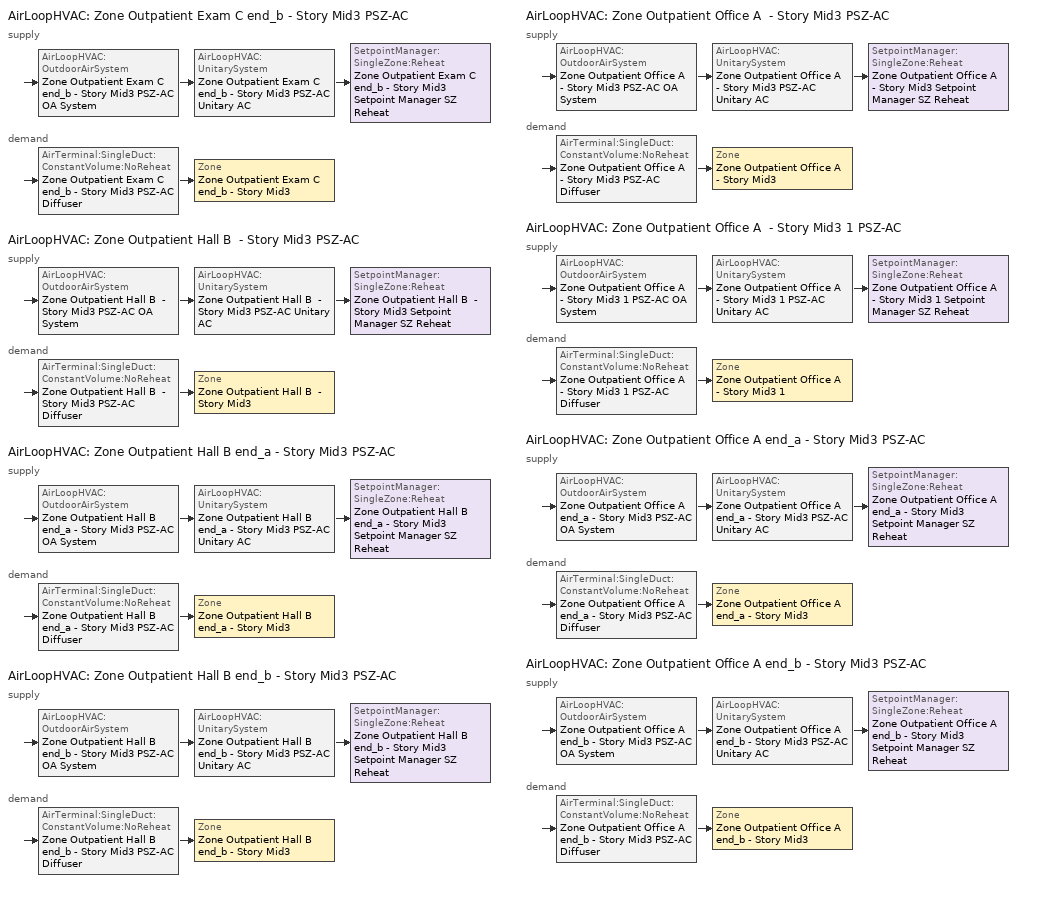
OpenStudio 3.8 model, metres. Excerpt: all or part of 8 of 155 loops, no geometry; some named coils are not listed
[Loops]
AirLoopHVAC 'Zone Outpatient Exam C end_b - Story Mid3 PSZ-AC'
 supply: AirLoopHVAC:OutdoorAirSystem 'Zone Outpatient Exam C end_b - Story Mid3 PSZ-AC OA System' > AirLoopHVAC:UnitarySystem 'Zone Outpatient Exam C end_b - Story Mid3 PSZ-AC Unitary AC' > SetpointManager:SingleZone:Reheat 'Zone Outpatient Exam C end_b - Story Mid3 Setpoint Manager SZ Reheat'
 demand: AirTerminal:SingleDuct:ConstantVolume:NoReheat 'Zone Outpatient Exam C end_b - Story Mid3 PSZ-AC Diffuser' > Zone 'Zone Outpatient Exam C end_b - Story Mid3'
AirLoopHVAC 'Zone Outpatient Hall B  - Story Mid3 PSZ-AC'
 supply: AirLoopHVAC:OutdoorAirSystem 'Zone Outpatient Hall B  - Story Mid3 PSZ-AC OA System' > AirLoopHVAC:UnitarySystem 'Zone Outpatient Hall B  - Story Mid3 PSZ-AC Unitary AC' > SetpointManager:SingleZone:Reheat 'Zone Outpatient Hall B  - Story Mid3 Setpoint Manager SZ Reheat'
 demand: AirTerminal:SingleDuct:ConstantVolume:NoReheat 'Zone Outpatient Hall B  - Story Mid3 PSZ-AC Diffuser' > Zone 'Zone Outpatient Hall B  - Story Mid3'
AirLoopHVAC 'Zone Outpatient Hall B end_a - Story Mid3 PSZ-AC'
 supply: AirLoopHVAC:OutdoorAirSystem 'Zone Outpatient Hall B end_a - Story Mid3 PSZ-AC OA System' > AirLoopHVAC:UnitarySystem 'Zone Outpatient Hall B end_a - Story Mid3 PSZ-AC Unitary AC' > SetpointManager:SingleZone:Reheat 'Zone Outpatient Hall B end_a - Story Mid3 Setpoint Manager SZ Reheat'
 demand: AirTerminal:SingleDuct:ConstantVolume:NoReheat 'Zone Outpatient Hall B end_a - Story Mid3 PSZ-AC Diffuser' > Zone 'Zone Outpatient Hall B end_a - Story Mid3'
AirLoopHVAC 'Zone Outpatient Hall B end_b - Story Mid3 PSZ-AC'
 supply: AirLoopHVAC:OutdoorAirSystem 'Zone Outpatient Hall B end_b - Story Mid3 PSZ-AC OA System' > AirLoopHVAC:UnitarySystem 'Zone Outpatient Hall B end_b - Story Mid3 PSZ-AC Unitary AC' > SetpointManager:SingleZone:Reheat 'Zone Outpatient Hall B end_b - Story Mid3 Setpoint Manager SZ Reheat'
 demand: AirTerminal:SingleDuct:ConstantVolume:NoReheat 'Zone Outpatient Hall B end_b - Story Mid3 PSZ-AC Diffuser' > Zone 'Zone Outpatient Hall B end_b - Story Mid3'
AirLoopHVAC 'Zone Outpatient Office A  - Story Mid3 PSZ-AC'
 supply: AirLoopHVAC:OutdoorAirSystem 'Zone Outpatient Office A  - Story Mid3 PSZ-AC OA System' > AirLoopHVAC:UnitarySystem 'Zone Outpatient Office A  - Story Mid3 PSZ-AC Unitary AC' > SetpointManager:SingleZone:Reheat 'Zone Outpatient Office A  - Story Mid3 Setpoint Manager SZ Reheat'
 demand: AirTerminal:SingleDuct:ConstantVolume:NoReheat 'Zone Outpatient Office A  - Story Mid3 PSZ-AC Diffuser' > Zone 'Zone Outpatient Office A  - Story Mid3'
AirLoopHVAC 'Zone Outpatient Office A  - Story Mid3 1 PSZ-AC'
 supply: AirLoopHVAC:OutdoorAirSystem 'Zone Outpatient Office A  - Story Mid3 1 PSZ-AC OA System' > AirLoopHVAC:UnitarySystem 'Zone Outpatient Office A  - Story Mid3 1 PSZ-AC Unitary AC' > SetpointManager:SingleZone:Reheat 'Zone Outpatient Office A  - Story Mid3 1 Setpoint Manager SZ Reheat'
 demand: AirTerminal:SingleDuct:ConstantVolume:NoReheat 'Zone Outpatient Office A  - Story Mid3 1 PSZ-AC Diffuser' > Zone 'Zone Outpatient Office A  - Story Mid3 1'
AirLoopHVAC 'Zone Outpatient Office A end_a - Story Mid3 PSZ-AC'
 supply: AirLoopHVAC:OutdoorAirSystem 'Zone Outpatient Office A end_a - Story Mid3 PSZ-AC OA System' > AirLoopHVAC:UnitarySystem 'Zone Outpatient Office A end_a - Story Mid3 PSZ-AC Unitary AC' > SetpointManager:SingleZone:Reheat 'Zone Outpatient Office A end_a - Story Mid3 Setpoint Manager SZ Reheat'
 demand: AirTerminal:SingleDuct:ConstantVolume:NoReheat 'Zone Outpatient Office A end_a - Story Mid3 PSZ-AC Diffuser' > Zone 'Zone Outpatient Office A end_a - Story Mid3'
AirLoopHVAC 'Zone Outpatient Office A end_b - Story Mid3 PSZ-AC'
 supply: AirLoopHVAC:OutdoorAirSystem 'Zone Outpatient Office A end_b - Story Mid3 PSZ-AC OA System' > AirLoopHVAC:UnitarySystem 'Zone Outpatient Office A end_b - Story Mid3 PSZ-AC Unitary AC' > SetpointManager:SingleZone:Reheat 'Zone Outpatient Office A end_b - Story Mid3 Setpoint Manager SZ Reheat'
 demand: AirTerminal:SingleDuct:ConstantVolume:NoReheat 'Zone Outpatient Office A end_b - Story Mid3 PSZ-AC Diffuser' > Zone 'Zone Outpatient Office A end_b - Story Mid3'
[Sizing:Zone] Zone Cooling Design Supply Air Temperature Input Method=SupplyAirTemperature; Zone Cooling Design Supply Air Temperature {C}=12.7778; Zone Cooling Design Supply Air Temperature Difference {deltaC}=11.11; Zone Heating Design Supply Air Temperature Input Method=SupplyAirTemperature; Zone Heating Design Supply Air Temperature {C}=50; Zone Heating Design Supply Air Temperature Difference {deltaC}=11.11; Zone Cooling Design Supply Air Humidity Ratio {kg-H2O/kg-air}=0.0085; Zone Heating Design Supply Air Humidity Ratio {kg-H2O/kg-air}=0.008; Cooling Design Air Flow Method=DesignDay; Heating Design Air Flow Method=DesignDay; Account for Dedicated Outdoor Air System=No; Dedicated Outdoor Air System Control Strategy=NeutralSupplyAir; Dedicated Outdoor Air Low Setpoint Temperature for Design {C}=autosize; Dedicated Outdoor Air High Setpoint Temperature for Design {C}=autosize; Zone Load Sizing Method=Sensible Load Only No Latent Load; Zone Latent Cooling Design Supply Air Humidity Ratio Input Method=HumidityRatioDifference; Zone Cooling Design Supply Air Humidity Ratio Difference {kgWater/kgDryAir}=0.005; Zone Latent Heating Design Supply Air Humidity Ratio Input Method=HumidityRatioDifference; Zone Humidification Design Supply Air Humidity Ratio Difference {kgWater/kgDryAir}=0.005
Zone Outpatient Hall B end_a - Story Mid3; Zone Outpatient Hall B  - Story Mid3; Zone Outpatient Office A  - Story Mid3; Zone Outpatient Hall B end_b - Story Mid3; Zone Outpatient Exam C end_b - Story Mid3; Zone Outpatient Office A end_a - Story Mid3; Zone Outpatient Office A  - Story Mid3 1; Zone Outpatient Office A end_b - Story Mid3
[Zone equipment]
Zone Outpatient Hall B end_a - Story Mid3: Zone Outpatient Hall B end_a - Story Mid3 PSZ-AC Diffuser
Zone Outpatient Hall B  - Story Mid3: Zone Outpatient Hall B  - Story Mid3 PSZ-AC Diffuser
Zone Outpatient Office A  - Story Mid3: Zone Outpatient Office A  - Story Mid3 PSZ-AC Diffuser
Zone Outpatient Hall B end_b - Story Mid3: Zone Outpatient Hall B end_b - Story Mid3 PSZ-AC Diffuser
Zone Outpatient Exam C end_b - Story Mid3: Zone Outpatient Exam C end_b - Story Mid3 PSZ-AC Diffuser
Zone Outpatient Office A end_a - Story Mid3: Zone Outpatient Office A end_a - Story Mid3 PSZ-AC Diffuser
Zone Outpatient Office A  - Story Mid3 1: Zone Outpatient Office A  - Story Mid3 1 PSZ-AC Diffuser
Zone Outpatient Office A end_b - Story Mid3: Zone Outpatient Office A end_b - Story Mid3 PSZ-AC Diffuser
[AirLoopHVAC] Design Return Air Flow Fraction of Supply Air Flow=1
Name | Availability Schedule | Design Supply Air Flow Rate {m3/s}
Zone Outpatient Exam C end_b - Story Mid3 PSZ-AC | Zone Outpatient Exam C end_b - Story Mid3 PSZ-AC Occ Sch | 0.164995
Zone Outpatient Hall B  - Story Mid3 PSZ-AC | Zone Outpatient Hall B  - Story Mid3 PSZ-AC Occ Sch | 0.411081
Zone Outpatient Hall B end_a - Story Mid3 PSZ-AC | Zone Outpatient Hall B end_a - Story Mid3 PSZ-AC Occ Sch | 0.157724
Zone Outpatient Hall B end_b - Story Mid3 PSZ-AC | Zone Outpatient Hall B end_b - Story Mid3 PSZ-AC Occ Sch | 0.275741
Zone Outpatient Office A  - Story Mid3 PSZ-AC | Zone Outpatient Office A  - Story Mid3 PSZ-AC Occ Sch | 0.103197
Zone Outpatient Office A  - Story Mid3 1 PSZ-AC | Zone Outpatient Office A  - Story Mid3 1 PSZ-AC Occ Sch | 0.0983774
Zone Outpatient Office A end_a - Story Mid3 PSZ-AC | Zone Outpatient Office A end_a - Story Mid3 PSZ-AC Occ Sch | 0.0820212
Zone Outpatient Office A end_b - Story Mid3 PSZ-AC | Zone Outpatient Office A end_b - Story Mid3 PSZ-AC Occ Sch | 0.136223
[Sizing:System] Type of Load to Size On=Sensible; Central Heating Maximum System Air Flow Ratio=1; Preheat Design Temperature {C}=7.22222; Preheat Design Humidity Ratio {kg-H2O/kg-Air}=0.008; Precool Design Temperature {C}=12.7778; Precool Design Humidity Ratio {kg-H2O/kg-Air}=0.008; Central Cooling Design Supply Air Temperature {C}=12.7778; Central Heating Design Supply Air Temperature {C}=50; Sizing Option=Coincident; 100% Outdoor Air in Cooling=No; 100% Outdoor Air in Heating=No; Central Cooling Design Supply Air Humidity Ratio {kg-H2O/kg-Air}=0.0085; Central Heating Design Supply Air Humidity Ratio {kg-H2O/kg-Air}=0.008; Cooling Design Air Flow Method=DesignDay; Heating Design Air Flow Method=DesignDay; System Outdoor Air Method=ZoneSum; Zone Maximum Outdoor Air Fraction=1; Cooling Supply Air Flow Rate Per Floor Area {m3/s-m2}=0.00996765; Cooling Fraction of Autosized Cooling Supply Air Flow Rate=1; Cooling Supply Air Flow Rate Per Unit Cooling Capacity {m3/s-W}=3.94755e-05; Heating Supply Air Flow Rate Per Floor Area {m3/s-m2}=0.00996765; Heating Fraction of Autosized Heating Supply Air Flow Rate=1; Heating Fraction of Autosized Cooling Supply Air Flow Rate=1; Heating Supply Air Flow Rate Per Unit Heating Capacity {m3/s-W}=3.15882e-05; Cooling Design Capacity Method=CoolingDesignCapacity; Cooling Design Capacity Per Floor Area {W/m2}=234.7; Fraction of Autosized Cooling Design Capacity=1; Heating Design Capacity Method=HeatingDesignCapacity; Heating Design Capacity Per Floor Area {W/m2}=157; Fraction of Autosized Heating Design Capacity=1; Central Cooling Capacity Control Method=OnOff; Occupant Diversity=1
Name | Design Outdoor Air Flow Rate {m3/s} | Cooling Design Capacity {W} | Heating Design Capacity {W}
Zone Outpatient Exam C end_b - Story Mid3 PSZ-AC | 0.164995 | 2118.68 | 2215.15
Zone Outpatient Hall B  - Story Mid3 PSZ-AC | 0.411081 | 5073.19 | 3540.09
Zone Outpatient Hall B end_a - Story Mid3 PSZ-AC | 0.157724 | 1992.15 | 3224.11
Zone Outpatient Hall B end_b - Story Mid3 PSZ-AC | 0.275741 | 3220.43 | 3292.42
Zone Outpatient Office A  - Story Mid3 PSZ-AC | 0.103197 | 1277.98 | 1177.38
Zone Outpatient Office A  - Story Mid3 1 PSZ-AC | 0.0983774 | 1284.57 | 1103.3
Zone Outpatient Office A end_a - Story Mid3 PSZ-AC | 0.0820212 | 1093.95 | 1463.78
Zone Outpatient Office A end_b - Story Mid3 PSZ-AC | 0.136223 | 1620.14 | 1460.67
[SetpointManager:SingleZone:Reheat] Minimum Supply Air Temperature {C}=12.7778; Maximum Supply Air Temperature {C}=50
Name | Control Zone | Setpoint Node or NodeList
Zone Outpatient Exam C end_b - Story Mid3 Setpoint Manager SZ Reheat | Zone Outpatient Exam C end_b - Story Mid3 | Zone Outpatient Exam C end_b - Story Mid3 PSZ-AC Supply Outlet Node
Zone Outpatient Hall B  - Story Mid3 Setpoint Manager SZ Reheat | Zone Outpatient Hall B  - Story Mid3 | Zone Outpatient Hall B  - Story Mid3 PSZ-AC Supply Outlet Node
Zone Outpatient Hall B end_a - Story Mid3 Setpoint Manager SZ Reheat | Zone Outpatient Hall B end_a - Story Mid3 | Zone Outpatient Hall B end_a - Story Mid3 PSZ-AC Supply Outlet Node
Zone Outpatient Hall B end_b - Story Mid3 Setpoint Manager SZ Reheat | Zone Outpatient Hall B end_b - Story Mid3 | Zone Outpatient Hall B end_b - Story Mid3 PSZ-AC Supply Outlet Node
Zone Outpatient Office A  - Story Mid3 Setpoint Manager SZ Reheat | Zone Outpatient Office A  - Story Mid3 | Zone Outpatient Office A  - Story Mid3 PSZ-AC Supply Outlet Node
Zone Outpatient Office A  - Story Mid3 1 Setpoint Manager SZ Reheat | Zone Outpatient Office A  - Story Mid3 1 | Zone Outpatient Office A  - Story Mid3 1 PSZ-AC Supply Outlet Node
Zone Outpatient Office A end_a - Story Mid3 Setpoint Manager SZ Reheat | Zone Outpatient Office A end_a - Story Mid3 | Zone Outpatient Office A end_a - Story Mid3 PSZ-AC Supply Outlet Node
Zone Outpatient Office A end_b - Story Mid3 Setpoint Manager SZ Reheat | Zone Outpatient Office A end_b - Story Mid3 | Zone Outpatient Office A end_b - Story Mid3 PSZ-AC Supply Outlet Node
[Coil:Heating:Electric] Availability Schedule=Always On Discrete; Efficiency=1
Name | Nominal Capacity {W}
Zone Outpatient Exam C end_b - Story Mid3 PSZ-AC Electric Backup Htg Coil | 6490.74
Zone Outpatient Hall B  - Story Mid3 PSZ-AC Electric Backup Htg Coil | 15999.3
Zone Outpatient Hall B end_a - Story Mid3 PSZ-AC Electric Backup Htg Coil | 5985.06
Zone Outpatient Hall B end_b - Story Mid3 PSZ-AC Electric Backup Htg Coil | 10122.7
Zone Outpatient Office A  - Story Mid3 PSZ-AC Electric Backup Htg Coil | 3885.7
Zone Outpatient Office A  - Story Mid3 1 PSZ-AC Electric Backup Htg Coil | 3993.28
Zone Outpatient Office A end_a - Story Mid3 PSZ-AC Electric Backup Htg Coil | 3241.79
Zone Outpatient Office A end_b - Story Mid3 PSZ-AC Electric Backup Htg Coil | 5141.55
[Coil:Cooling:DX:SingleSpeed] Availability Schedule=Always On Discrete; Rated COP {W/W}=3.14722; Rated Evaporator Fan Power Per Volume Flow Rate 2017 {W/(m3/s)}=773.3; Rated Evaporator Fan Power Per Volume Flow Rate 2023 {W/(m3/s)}=934.4; Total Cooling Capacity Function of Temperature Curve=DOE Ref DX Clg Coil Cool-Cap-fT; Total Cooling Capacity Function of Flow Fraction Curve=DOE Ref DX Clg Coil Cool-CAP-fFlow; Energy Input Ratio Function of Temperature Curve=DOE Ref DX Clg Coil Cool-EIR-fT; Energy Input Ratio Function of Flow Fraction Curve=DOE Ref DX Clg Coil Cool-EIR-fFlow; Part Load Fraction Correlation Curve=DOE Ref DX Clg Coil Cool-PLF-fPLR; Minimum Outdoor Dry-Bulb Temperature for Compressor Operation {C}=-25; Nominal Time for Condensate Removal to Begin {s}=0; Ratio of Initial Moisture Evaporation Rate and Steady State Latent Capacity=0; Maximum Cycling Rate {cycles/hr}=0; Latent Capacity Time Constant {s}=0; Condenser Type=AirCooled; Evaporative Condenser Effectiveness=0.9; Evaporative Condenser Air Flow Rate {m3/s}=autosize; Evaporative Condenser Pump Rated Power Consumption {W}=autosize; Crankcase Heater Capacity {W}=0; Maximum Outdoor Dry-Bulb Temperature for Crankcase Heater Operation {C}=10; Basin Heater Capacity {W/K}=0; Basin Heater Setpoint Temperature {C}=2
Name | Rated Total Cooling Capacity {W} | Rated Sensible Heat Ratio | Rated Air Flow Rate {m3/s}
Zone Outpatient Exam C end_b - Story Mid3 PSZ-AC 1spd DX AC Clg Coil 9kBtu/hr 9.7SEER | 3004.13 | 0.800259 | 0.164995
Zone Outpatient Hall B  - Story Mid3 PSZ-AC 1spd DX AC Clg Coil 21kBtu/hr 9.7SEER | 7227.17 | 0.800171 | 0.411081
Zone Outpatient Hall B end_a - Story Mid3 PSZ-AC 1spd DX AC Clg Coil 9kBtu/hr 9.7SEER | 2704.58 | 0.800919 | 0.157724
Zone Outpatient Hall B end_b - Story Mid3 PSZ-AC 1spd DX AC Clg Coil 12kBtu/hr 9.7SEER | 4564.49 | 0.800655 | 0.275741
Zone Outpatient Office A  - Story Mid3 PSZ-AC 1spd DX AC Clg Coil 6kBtu/hr 9.7SEER | 1730.85 | 0.800862 | 0.103197
Zone Outpatient Office A  - Story Mid3 1 PSZ-AC 1spd DX AC Clg Coil 7kBtu/hr 9.7SEER | 1988.94 | 0.772027 | 0.0983774
Zone Outpatient Office A end_a - Story Mid3 PSZ-AC 1spd DX AC Clg Coil 6kBtu/hr 9.7SEER | 1556.17 | 0.797776 | 0.0820212
Zone Outpatient Office A end_b - Story Mid3 PSZ-AC 1spd DX AC Clg Coil 7kBtu/hr 9.7SEER | 2254.97 | 0.800655 | 0.136223
[Fan:OnOff] Availability Schedule=Always On Discrete; Fan Total Efficiency=0.53625; Pressure Rise {Pa}=622.722; Motor Efficiency=0.825; Motor In Airstream Fraction=1
Name | Maximum Flow Rate {m3/s} | Fan Power Ratio Function of Speed Ratio Curve | Fan Efficiency Ratio Function of Speed Ratio Curve
Zone Outpatient Exam C end_b - Story Mid3 PSZ-AC Fan | 0.164995 | Fan On Off Power Curve 119 | Fan On Off Efficiency Curve 119
Zone Outpatient Hall B  - Story Mid3 PSZ-AC Fan | 0.411081 | Fan On Off Power Curve 120 | Fan On Off Efficiency Curve 120
Zone Outpatient Hall B end_a - Story Mid3 PSZ-AC Fan | 0.157724 | Fan On Off Power Curve 121 | Fan On Off Efficiency Curve 121
Zone Outpatient Hall B end_b - Story Mid3 PSZ-AC Fan | 0.275741 | Fan On Off Power Curve 122 | Fan On Off Efficiency Curve 122
Zone Outpatient Office A  - Story Mid3 PSZ-AC Fan | 0.103197 | Fan On Off Power Curve 123 | Fan On Off Efficiency Curve 123
Zone Outpatient Office A  - Story Mid3 1 PSZ-AC Fan | 0.0983774 | Fan On Off Power Curve 124 | Fan On Off Efficiency Curve 124
Zone Outpatient Office A end_a - Story Mid3 PSZ-AC Fan | 0.0820212 | Fan On Off Power Curve 125 | Fan On Off Efficiency Curve 125
Zone Outpatient Office A end_b - Story Mid3 PSZ-AC Fan | 0.136223 | Fan On Off Power Curve 126 | Fan On Off Efficiency Curve 126
[AirLoopHVAC:UnitarySystem] Control Type=Load; Dehumidification Control Type=None; Availability Schedule=Always On Discrete; Fan Placement=DrawThrough; DX Heating Coil Sizing Ratio=1; Use DOAS DX Cooling Coil=No; DOAS DX Cooling Coil Leaving Minimum Air Temperature {C}=2; Latent Load Control=SensibleOnlyLoadControl; Supply Air Flow Rate Method During Cooling Operation=SupplyAirFlowRate; Supply Air Flow Rate Method During Heating Operation=SupplyAirFlowRate; Supply Air Flow Rate Method When No Cooling or Heating is Required=None; No Load Supply Air Flow Rate Control Set To Low Speed=Yes; Maximum Supply Air Temperature {C}=50; Maximum Outdoor Dry-Bulb Temperature for Supplemental Heater Operation {C}=21; Ancilliary On-Cycle Electric Power {W}=0; Ancilliary Off-Cycle Electric Power {W}=0
Name | Controlling Zone or Thermostat Location | Supply Fan | Supply Air Fan Operating Mode Schedule | Heating Coil | Cooling Coil | Supplemental Heating Coil | Supply Air Flow Rate During Cooling Operation {m3/s} | Supply Air Flow Rate During Heating Operation {m3/s}
Zone Outpatient Exam C end_b - Story Mid3 PSZ-AC Unitary AC | Zone Outpatient Exam C end_b - Story Mid3 | Zone Outpatient Exam C end_b - Story Mid3 PSZ-AC Fan | Zone Outpatient Exam C end_b - Story Mid3 PSZ-AC_night_fancycle_schedule | Zone Outpatient Exam C end_b - Story Mid3 PSZ-AC Water Htg Coil | Zone Outpatient Exam C end_b - Story Mid3 PSZ-AC 1spd DX AC Clg Coil 9kBtu/hr 9.7SEER | Zone Outpatient Exam C end_b - Story Mid3 PSZ-AC Electric Backup Htg Coil | 0.164995 | 0.164995
Zone Outpatient Hall B  - Story Mid3 PSZ-AC Unitary AC | Zone Outpatient Hall B  - Story Mid3 | Zone Outpatient Hall B  - Story Mid3 PSZ-AC Fan | Zone Outpatient Hall B  - Story Mid3 PSZ-AC_night_fancycle_schedule | Zone Outpatient Hall B  - Story Mid3 PSZ-AC Water Htg Coil | Zone Outpatient Hall B  - Story Mid3 PSZ-AC 1spd DX AC Clg Coil 21kBtu/hr 9.7SEER | Zone Outpatient Hall B  - Story Mid3 PSZ-AC Electric Backup Htg Coil | 0.411081 | 0.411081
Zone Outpatient Hall B end_a - Story Mid3 PSZ-AC Unitary AC | Zone Outpatient Hall B end_a - Story Mid3 | Zone Outpatient Hall B end_a - Story Mid3 PSZ-AC Fan | Zone Outpatient Hall B end_a - Story Mid3 PSZ-AC_night_fancycle_schedule | Zone Outpatient Hall B end_a - Story Mid3 PSZ-AC Water Htg Coil | Zone Outpatient Hall B end_a - Story Mid3 PSZ-AC 1spd DX AC Clg Coil 9kBtu/hr 9.7SEER | Zone Outpatient Hall B end_a - Story Mid3 PSZ-AC Electric Backup Htg Coil | 0.157724 | 0.157724
Zone Outpatient Hall B end_b - Story Mid3 PSZ-AC Unitary AC | Zone Outpatient Hall B end_b - Story Mid3 | Zone Outpatient Hall B end_b - Story Mid3 PSZ-AC Fan | Zone Outpatient Hall B end_b - Story Mid3 PSZ-AC_night_fancycle_schedule | Zone Outpatient Hall B end_b - Story Mid3 PSZ-AC Water Htg Coil | Zone Outpatient Hall B end_b - Story Mid3 PSZ-AC 1spd DX AC Clg Coil 12kBtu/hr 9.7SEER | Zone Outpatient Hall B end_b - Story Mid3 PSZ-AC Electric Backup Htg Coil | 0.275741 | 0.275741
Zone Outpatient Office A  - Story Mid3 PSZ-AC Unitary AC | Zone Outpatient Office A  - Story Mid3 | Zone Outpatient Office A  - Story Mid3 PSZ-AC Fan | Zone Outpatient Office A  - Story Mid3 PSZ-AC_night_fancycle_schedule | Zone Outpatient Office A  - Story Mid3 PSZ-AC Water Htg Coil | Zone Outpatient Office A  - Story Mid3 PSZ-AC 1spd DX AC Clg Coil 6kBtu/hr 9.7SEER | Zone Outpatient Office A  - Story Mid3 PSZ-AC Electric Backup Htg Coil | 0.103197 | 0.103197
Zone Outpatient Office A  - Story Mid3 1 PSZ-AC Unitary AC | Zone Outpatient Office A  - Story Mid3 1 | Zone Outpatient Office A  - Story Mid3 1 PSZ-AC Fan | Zone Outpatient Office A  - Story Mid3 1 PSZ-AC_night_fancycle_schedule | Zone Outpatient Office A  - Story Mid3 1 PSZ-AC Water Htg Coil | Zone Outpatient Office A  - Story Mid3 1 PSZ-AC 1spd DX AC Clg Coil 7kBtu/hr 9.7SEER | Zone Outpatient Office A  - Story Mid3 1 PSZ-AC Electric Backup Htg Coil | 0.0983774 | 0.0983774
Zone Outpatient Office A end_a - Story Mid3 PSZ-AC Unitary AC | Zone Outpatient Office A end_a - Story Mid3 | Zone Outpatient Office A end_a - Story Mid3 PSZ-AC Fan | Zone Outpatient Office A end_a - Story Mid3 PSZ-AC_night_fancycle_schedule | Zone Outpatient Office A end_a - Story Mid3 PSZ-AC Water Htg Coil | Zone Outpatient Office A end_a - Story Mid3 PSZ-AC 1spd DX AC Clg Coil 6kBtu/hr 9.7SEER | Zone Outpatient Office A end_a - Story Mid3 PSZ-AC Electric Backup Htg Coil | 0.0820212 | 0.0820212
Zone Outpatient Office A end_b - Story Mid3 PSZ-AC Unitary AC | Zone Outpatient Office A end_b - Story Mid3 | Zone Outpatient Office A end_b - Story Mid3 PSZ-AC Fan | Zone Outpatient Office A end_b - Story Mid3 PSZ-AC_night_fancycle_schedule | Zone Outpatient Office A end_b - Story Mid3 PSZ-AC Water Htg Coil | Zone Outpatient Office A end_b - Story Mid3 PSZ-AC 1spd DX AC Clg Coil 7kBtu/hr 9.7SEER | Zone Outpatient Office A end_b - Story Mid3 PSZ-AC Electric Backup Htg Coil | 0.136223 | 0.136223
[Controller:OutdoorAir] Economizer Control Type=NoEconomizer; Economizer Control Action Type=ModulateFlow; Economizer Maximum Limit Dry-Bulb Temperature {C}=28; Economizer Maximum Limit Enthalpy {J/kg}=64000; Lockout Type=LockoutWithCompressor; Minimum Limit Type=FixedMinimum; High Humidity Control=No; Heat Recovery Bypass Control Type=BypassWhenWithinEconomizerLimits; Economizer Operation Staging=InterlockedWithMechanicalCooling
Name | Minimum Outdoor Air Flow Rate {m3/s} | Maximum Outdoor Air Flow Rate {m3/s} | Minimum Outdoor Air Schedule | Controller Mechanical Ventilation
Zone Outpatient Exam C end_b - Story Mid3 PSZ-AC OA System Controller | 0.0196885 | 0.164995 | Zone Outpatient Exam C end_b - Story Mid3 PSZ-AC_night_novent_schedule | Controller Mechanical Ventilation 120
Zone Outpatient Hall B  - Story Mid3 PSZ-AC OA System Controller | 0.0459147 | 0.411081 | Zone Outpatient Hall B  - Story Mid3 PSZ-AC_night_novent_schedule | Controller Mechanical Ventilation 121
Zone Outpatient Hall B end_a - Story Mid3 PSZ-AC OA System Controller | 0.012271 | 0.157724 | Zone Outpatient Hall B end_a - Story Mid3 PSZ-AC_night_novent_schedule | Controller Mechanical Ventilation 122
Zone Outpatient Hall B end_b - Story Mid3 PSZ-AC OA System Controller | 0.012271 | 0.275741 | Zone Outpatient Hall B end_b - Story Mid3 PSZ-AC_night_novent_schedule | Controller Mechanical Ventilation 123
Zone Outpatient Office A  - Story Mid3 PSZ-AC OA System Controller | 0.00721284 | 0.103197 | Zone Outpatient Office A  - Story Mid3 PSZ-AC_night_novent_schedule | Controller Mechanical Ventilation 124
Zone Outpatient Office A  - Story Mid3 1 PSZ-AC OA System Controller | 0.0152799 | 0.0983774 | Zone Outpatient Office A  - Story Mid3 1 PSZ-AC_night_novent_schedule | Controller Mechanical Ventilation 125
Zone Outpatient Office A end_a - Story Mid3 PSZ-AC OA System Controller | 0.0098755 | 0.0820212 | Zone Outpatient Office A end_a - Story Mid3 PSZ-AC_night_novent_schedule | Controller Mechanical Ventilation 126
Zone Outpatient Office A end_b - Story Mid3 PSZ-AC OA System Controller | 0.0098755 | 0.136223 | Zone Outpatient Office A end_b - Story Mid3 PSZ-AC_night_novent_schedule | Controller Mechanical Ventilation 127
[Controller:MechanicalVentilation] Availability Schedule=Always On Discrete
Controller Mechanical Ventilation 120; Controller Mechanical Ventilation 121; Controller Mechanical Ventilation 122; Controller Mechanical Ventilation 123; Controller Mechanical Ventilation 124; Controller Mechanical Ventilation 125; Controller Mechanical Ventilation 126; Controller Mechanical Ventilation 127
[AirLoopHVAC:OutdoorAirSystem]
Name | Controller
Zone Outpatient Exam C end_b - Story Mid3 PSZ-AC OA System | Zone Outpatient Exam C end_b - Story Mid3 PSZ-AC OA System Controller
Zone Outpatient Hall B  - Story Mid3 PSZ-AC OA System | Zone Outpatient Hall B  - Story Mid3 PSZ-AC OA System Controller
Zone Outpatient Hall B end_a - Story Mid3 PSZ-AC OA System | Zone Outpatient Hall B end_a - Story Mid3 PSZ-AC OA System Controller
Zone Outpatient Hall B end_b - Story Mid3 PSZ-AC OA System | Zone Outpatient Hall B end_b - Story Mid3 PSZ-AC OA System Controller
Zone Outpatient Office A  - Story Mid3 PSZ-AC OA System | Zone Outpatient Office A  - Story Mid3 PSZ-AC OA System Controller
Zone Outpatient Office A  - Story Mid3 1 PSZ-AC OA System | Zone Outpatient Office A  - Story Mid3 1 PSZ-AC OA System Controller
Zone Outpatient Office A end_a - Story Mid3 PSZ-AC OA System | Zone Outpatient Office A end_a - Story Mid3 PSZ-AC OA System Controller
Zone Outpatient Office A end_b - Story Mid3 PSZ-AC OA System | Zone Outpatient Office A end_b - Story Mid3 PSZ-AC OA System Controller
[AirTerminal:SingleDuct:ConstantVolume:NoReheat] Availability Schedule=Always On Discrete
Name | Maximum Air Flow Rate {m3/s}
Zone Outpatient Exam C end_b - Story Mid3 PSZ-AC Diffuser | 0.164995
Zone Outpatient Hall B  - Story Mid3 PSZ-AC Diffuser | 0.411081
Zone Outpatient Hall B end_a - Story Mid3 PSZ-AC Diffuser | 0.157724
Zone Outpatient Hall B end_b - Story Mid3 PSZ-AC Diffuser | 0.275741
Zone Outpatient Office A  - Story Mid3 PSZ-AC Diffuser | 0.103197
Zone Outpatient Office A  - Story Mid3 1 PSZ-AC Diffuser | 0.0983774
Zone Outpatient Office A end_a - Story Mid3 PSZ-AC Diffuser | 0.0820212
Zone Outpatient Office A end_b - Story Mid3 PSZ-AC Diffuser | 0.136223
[Schedule:Ruleset]
Name | Default Day Schedule | Summer Design Day Schedule | Winter Design Day Schedule
Zone Outpatient Exam C end_b - Story Mid3 PSZ-AC Occ Sch | Zone Outpatient Exam C end_b - Story Mid3 PSZ-AC Occ Sch Default | Zone Outpatient Exam C end_b - Story Mid3 PSZ-AC Occ Sch Summer Design Day | Zone Outpatient Exam C end_b - Story Mid3 PSZ-AC Occ Sch Winter Design Day
Zone Outpatient Hall B  - Story Mid3 PSZ-AC Occ Sch | Zone Outpatient Hall B  - Story Mid3 PSZ-AC Occ Sch Default | Zone Outpatient Hall B  - Story Mid3 PSZ-AC Occ Sch Summer Design Day | Zone Outpatient Hall B  - Story Mid3 PSZ-AC Occ Sch Winter Design Day
Zone Outpatient Hall B end_a - Story Mid3 PSZ-AC Occ Sch | Zone Outpatient Hall B end_a - Story Mid3 PSZ-AC Occ Sch Default | Zone Outpatient Hall B end_a - Story Mid3 PSZ-AC Occ Sch Summer Design Day | Zone Outpatient Hall B end_a - Story Mid3 PSZ-AC Occ Sch Winter Design Day
Zone Outpatient Hall B end_b - Story Mid3 PSZ-AC Occ Sch | Zone Outpatient Hall B end_b - Story Mid3 PSZ-AC Occ Sch Default | Zone Outpatient Hall B end_b - Story Mid3 PSZ-AC Occ Sch Summer Design Day | Zone Outpatient Hall B end_b - Story Mid3 PSZ-AC Occ Sch Winter Design Day
Zone Outpatient Office A  - Story Mid3 1 PSZ-AC Occ Sch | Zone Outpatient Office A  - Story Mid3 1 PSZ-AC Occ Sch Default | Zone Outpatient Office A  - Story Mid3 1 PSZ-AC Occ Sch Summer Design Day | Zone Outpatient Office A  - Story Mid3 1 PSZ-AC Occ Sch Winter Design Day
Zone Outpatient Office A  - Story Mid3 PSZ-AC Occ Sch | Zone Outpatient Office A  - Story Mid3 PSZ-AC Occ Sch Default | Zone Outpatient Office A  - Story Mid3 PSZ-AC Occ Sch Summer Design Day | Zone Outpatient Office A  - Story Mid3 PSZ-AC Occ Sch Winter Design Day
Zone Outpatient Office A end_a - Story Mid3 PSZ-AC Occ Sch | Zone Outpatient Office A end_a - Story Mid3 PSZ-AC Occ Sch Default | Zone Outpatient Office A end_a - Story Mid3 PSZ-AC Occ Sch Summer Design Day | Zone Outpatient Office A end_a - Story Mid3 PSZ-AC Occ Sch Winter Design Day
Zone Outpatient Office A end_b - Story Mid3 PSZ-AC Occ Sch | Zone Outpatient Office A end_b - Story Mid3 PSZ-AC Occ Sch Default | Zone Outpatient Office A end_b - Story Mid3 PSZ-AC Occ Sch Summer Design Day | Zone Outpatient Office A end_b - Story Mid3 PSZ-AC Occ Sch Winter Design Day
Zone Outpatient Exam C end_b - Story Mid3 PSZ-AC_night_novent_schedule | Zone Outpatient Exam C end_b - Story Mid3 PSZ-AC Occ Sch Default 2 | Zone Outpatient Exam C end_b - Story Mid3 PSZ-AC Occ Sch Summer Design Day 2 | Zone Outpatient Exam C end_b - Story Mid3 PSZ-AC Occ Sch Winter Design Day 2
Zone Outpatient Exam C end_b - Story Mid3 PSZ-AC_night_fancycle_schedule | Zone Outpatient Exam C end_b - Story Mid3 PSZ-AC Occ Sch Default 3 | Zone Outpatient Exam C end_b - Story Mid3 PSZ-AC Occ Sch Summer Design Day 3 | Zone Outpatient Exam C end_b - Story Mid3 PSZ-AC Occ Sch Winter Design Day 3
Zone Outpatient Hall B  - Story Mid3 PSZ-AC_night_novent_schedule | Zone Outpatient Hall B  - Story Mid3 PSZ-AC Occ Sch Default 2 | Zone Outpatient Hall B  - Story Mid3 PSZ-AC Occ Sch Summer Design Day 2 | Zone Outpatient Hall B  - Story Mid3 PSZ-AC Occ Sch Winter Design Day 2
Zone Outpatient Hall B  - Story Mid3 PSZ-AC_night_fancycle_schedule | Zone Outpatient Hall B  - Story Mid3 PSZ-AC Occ Sch Default 3 | Zone Outpatient Hall B  - Story Mid3 PSZ-AC Occ Sch Summer Design Day 3 | Zone Outpatient Hall B  - Story Mid3 PSZ-AC Occ Sch Winter Design Day 3
Zone Outpatient Hall B end_a - Story Mid3 PSZ-AC_night_novent_schedule | Zone Outpatient Hall B end_a - Story Mid3 PSZ-AC Occ Sch Default 2 | Zone Outpatient Hall B end_a - Story Mid3 PSZ-AC Occ Sch Summer Design Day 2 | Zone Outpatient Hall B end_a - Story Mid3 PSZ-AC Occ Sch Winter Design Day 2
Zone Outpatient Hall B end_a - Story Mid3 PSZ-AC_night_fancycle_schedule | Zone Outpatient Hall B end_a - Story Mid3 PSZ-AC Occ Sch Default 3 | Zone Outpatient Hall B end_a - Story Mid3 PSZ-AC Occ Sch Summer Design Day 3 | Zone Outpatient Hall B end_a - Story Mid3 PSZ-AC Occ Sch Winter Design Day 3
Zone Outpatient Hall B end_b - Story Mid3 PSZ-AC_night_novent_schedule | Zone Outpatient Hall B end_b - Story Mid3 PSZ-AC Occ Sch Default 2 | Zone Outpatient Hall B end_b - Story Mid3 PSZ-AC Occ Sch Summer Design Day 2 | Zone Outpatient Hall B end_b - Story Mid3 PSZ-AC Occ Sch Winter Design Day 2
Zone Outpatient Hall B end_b - Story Mid3 PSZ-AC_night_fancycle_schedule | Zone Outpatient Hall B end_b - Story Mid3 PSZ-AC Occ Sch Default 3 | Zone Outpatient Hall B end_b - Story Mid3 PSZ-AC Occ Sch Summer Design Day 3 | Zone Outpatient Hall B end_b - Story Mid3 PSZ-AC Occ Sch Winter Design Day 3
Zone Outpatient Office A  - Story Mid3 1 PSZ-AC_night_novent_schedule | Zone Outpatient Office A  - Story Mid3 1 PSZ-AC Occ Sch Default 2 | Zone Outpatient Office A  - Story Mid3 1 PSZ-AC Occ Sch Summer Design Day 2 | Zone Outpatient Office A  - Story Mid3 1 PSZ-AC Occ Sch Winter Design Day 2
Zone Outpatient Office A  - Story Mid3 1 PSZ-AC_night_fancycle_schedule | Zone Outpatient Office A  - Story Mid3 1 PSZ-AC Occ Sch Default 3 | Zone Outpatient Office A  - Story Mid3 1 PSZ-AC Occ Sch Summer Design Day 3 | Zone Outpatient Office A  - Story Mid3 1 PSZ-AC Occ Sch Winter Design Day 3
Zone Outpatient Office A  - Story Mid3 PSZ-AC_night_novent_schedule | Zone Outpatient Office A  - Story Mid3 PSZ-AC Occ Sch Default 2 | Zone Outpatient Office A  - Story Mid3 PSZ-AC Occ Sch Summer Design Day 2 | Zone Outpatient Office A  - Story Mid3 PSZ-AC Occ Sch Winter Design Day 2
Zone Outpatient Office A  - Story Mid3 PSZ-AC_night_fancycle_schedule | Zone Outpatient Office A  - Story Mid3 PSZ-AC Occ Sch Default 3 | Zone Outpatient Office A  - Story Mid3 PSZ-AC Occ Sch Summer Design Day 3 | Zone Outpatient Office A  - Story Mid3 PSZ-AC Occ Sch Winter Design Day 3
Zone Outpatient Office A end_a - Story Mid3 PSZ-AC_night_novent_schedule | Zone Outpatient Office A end_a - Story Mid3 PSZ-AC Occ Sch Default 2 | Zone Outpatient Office A end_a - Story Mid3 PSZ-AC Occ Sch Summer Design Day 2 | Zone Outpatient Office A end_a - Story Mid3 PSZ-AC Occ Sch Winter Design Day 2
Zone Outpatient Office A end_a - Story Mid3 PSZ-AC_night_fancycle_schedule | Zone Outpatient Office A end_a - Story Mid3 PSZ-AC Occ Sch Default 3 | Zone Outpatient Office A end_a - Story Mid3 PSZ-AC Occ Sch Summer Design Day 3 | Zone Outpatient Office A end_a - Story Mid3 PSZ-AC Occ Sch Winter Design Day 3
Zone Outpatient Office A end_b - Story Mid3 PSZ-AC_night_novent_schedule | Zone Outpatient Office A end_b - Story Mid3 PSZ-AC Occ Sch Default 2 | Zone Outpatient Office A end_b - Story Mid3 PSZ-AC Occ Sch Summer Design Day 2 | Zone Outpatient Office A end_b - Story Mid3 PSZ-AC Occ Sch Winter Design Day 2
Zone Outpatient Office A end_b - Story Mid3 PSZ-AC_night_fancycle_schedule | Zone Outpatient Office A end_b - Story Mid3 PSZ-AC Occ Sch Default 3 | Zone Outpatient Office A end_b - Story Mid3 PSZ-AC Occ Sch Summer Design Day 3 | Zone Outpatient Office A end_b - Story Mid3 PSZ-AC Occ Sch Winter Design Day 3
[Schedule:Day]
Zone Outpatient Exam C end_b - Story Mid3 PSZ-AC Occ Sch Default; Zone Outpatient Office A  - Story Mid3 1 PSZ-AC Occ Sch Default; Zone Outpatient Office A  - Story Mid3 PSZ-AC Occ Sch Default; Zone Outpatient Office A end_a - Story Mid3 PSZ-AC Occ Sch Default; Zone Outpatient Office A end_b - Story Mid3 PSZ-AC Occ Sch Default; Zone Outpatient Exam C end_b - Story Mid3 PSZ-AC Occ Sch Default 2; Zone Outpatient Exam C end_b - Story Mid3 PSZ-AC Occ Sch Default 3; Zone Outpatient Office A  - Story Mid3 1 PSZ-AC Occ Sch Default 2; Zone Outpatient Office A  - Story Mid3 1 PSZ-AC Occ Sch Default 3; Zone Outpatient Office A  - Story Mid3 PSZ-AC Occ Sch Default 2; Zone Outpatient Office A  - Story Mid3 PSZ-AC Occ Sch Default 3; Zone Outpatient Office A end_a - Story Mid3 PSZ-AC Occ Sch Default 2; Zone Outpatient Office A end_a - Story Mid3 PSZ-AC Occ Sch Default 3; Zone Outpatient Office A end_b - Story Mid3 PSZ-AC Occ Sch Default 2; Zone Outpatient Office A end_b - Story Mid3 PSZ-AC Occ Sch Default 3: 9, 15, 0, 18, 30, 1, 24, 0, 0
Zone Outpatient Exam C end_b - Story Mid3 PSZ-AC Occ Sch Winter Design Day; Zone Outpatient Exam C end_b - Story Mid3 PSZ-AC Occ Sch Summer Design Day; Zone Outpatient Hall B  - Story Mid3 PSZ-AC Occ Sch Winter Design Day; Zone Outpatient Hall B  - Story Mid3 PSZ-AC Occ Sch Summer Design Day; Zone Outpatient Hall B end_a - Story Mid3 PSZ-AC Occ Sch Winter Design Day; Zone Outpatient Hall B end_a - Story Mid3 PSZ-AC Occ Sch Summer Design Day; Zone Outpatient Hall B end_b - Story Mid3 PSZ-AC Occ Sch Winter Design Day; Zone Outpatient Hall B end_b - Story Mid3 PSZ-AC Occ Sch Summer Design Day; Zone Outpatient Office A  - Story Mid3 1 PSZ-AC Occ Sch Winter Design Day; Zone Outpatient Office A  - Story Mid3 1 PSZ-AC Occ Sch Summer Design Day; Zone Outpatient Office A  - Story Mid3 PSZ-AC Occ Sch Winter Design Day; Zone Outpatient Office A  - Story Mid3 PSZ-AC Occ Sch Summer Design Day; Zone Outpatient Office A end_a - Story Mid3 PSZ-AC Occ Sch Winter Design Day; Zone Outpatient Office A end_a - Story Mid3 PSZ-AC Occ Sch Summer Design Day; Zone Outpatient Office A end_b - Story Mid3 PSZ-AC Occ Sch Winter Design Day; Zone Outpatient Office A end_b - Story Mid3 PSZ-AC Occ Sch Summer Design Day; Zone Outpatient Exam C end_b - Story Mid3 PSZ-AC Occ Sch Summer Design Day 2; Zone Outpatient Exam C end_b - Story Mid3 PSZ-AC Occ Sch Winter Design Day 2; Zone Outpatient Exam C end_b - Story Mid3 PSZ-AC Occ Sch Summer Design Day 3; Zone Outpatient Exam C end_b - Story Mid3 PSZ-AC Occ Sch Winter Design Day 3; Zone Outpatient Hall B  - Story Mid3 PSZ-AC Occ Sch Summer Design Day 2; Zone Outpatient Hall B  - Story Mid3 PSZ-AC Occ Sch Winter Design Day 2; Zone Outpatient Hall B  - Story Mid3 PSZ-AC Occ Sch Summer Design Day 3; Zone Outpatient Hall B  - Story Mid3 PSZ-AC Occ Sch Winter Design Day 3; Zone Outpatient Hall B end_a - Story Mid3 PSZ-AC Occ Sch Summer Design Day 2; Zone Outpatient Hall B end_a - Story Mid3 PSZ-AC Occ Sch Winter Design Day 2; Zone Outpatient Hall B end_a - Story Mid3 PSZ-AC Occ Sch Summer Design Day 3; Zone Outpatient Hall B end_a - Story Mid3 PSZ-AC Occ Sch Winter Design Day 3; Zone Outpatient Hall B end_b - Story Mid3 PSZ-AC Occ Sch Summer Design Day 2; Zone Outpatient Hall B end_b - Story Mid3 PSZ-AC Occ Sch Winter Design Day 2; Zone Outpatient Hall B end_b - Story Mid3 PSZ-AC Occ Sch Summer Design Day 3; Zone Outpatient Hall B end_b - Story Mid3 PSZ-AC Occ Sch Winter Design Day 3; Zone Outpatient Office A  - Story Mid3 1 PSZ-AC Occ Sch Summer Design Day 2; Zone Outpatient Office A  - Story Mid3 1 PSZ-AC Occ Sch Winter Design Day 2; Zone Outpatient Office A  - Story Mid3 1 PSZ-AC Occ Sch Summer Design Day 3; Zone Outpatient Office A  - Story Mid3 1 PSZ-AC Occ Sch Winter Design Day 3; Zone Outpatient Office A  - Story Mid3 PSZ-AC Occ Sch Summer Design Day 2; Zone Outpatient Office A  - Story Mid3 PSZ-AC Occ Sch Winter Design Day 2; Zone Outpatient Office A  - Story Mid3 PSZ-AC Occ Sch Summer Design Day 3; Zone Outpatient Office A  - Story Mid3 PSZ-AC Occ Sch Winter Design Day 3; Zone Outpatient Office A end_a - Story Mid3 PSZ-AC Occ Sch Summer Design Day 2; Zone Outpatient Office A end_a - Story Mid3 PSZ-AC Occ Sch Winter Design Day 2; Zone Outpatient Office A end_a - Story Mid3 PSZ-AC Occ Sch Summer Design Day 3; Zone Outpatient Office A end_a - Story Mid3 PSZ-AC Occ Sch Winter Design Day 3; Zone Outpatient Office A end_b - Story Mid3 PSZ-AC Occ Sch Summer Design Day 2; Zone Outpatient Office A end_b - Story Mid3 PSZ-AC Occ Sch Winter Design Day 2; Zone Outpatient Office A end_b - Story Mid3 PSZ-AC Occ Sch Summer Design Day 3; Zone Outpatient Office A end_b - Story Mid3 PSZ-AC Occ Sch Winter Design Day 3: 24, 0, 1
Zone Outpatient Exam C end_b - Story Mid3 PSZ-AC Occ Sch Saturday; Zone Outpatient Office A  - Story Mid3 1 PSZ-AC Occ Sch Saturday; Zone Outpatient Office A  - Story Mid3 PSZ-AC Occ Sch Saturday; Zone Outpatient Office A end_a - Story Mid3 PSZ-AC Occ Sch Saturday; Zone Outpatient Office A end_b - Story Mid3 PSZ-AC Occ Sch Saturday; Zone Outpatient Exam C end_b - Story Mid3 PSZ-AC Occ Sch Saturday 2; Zone Outpatient Exam C end_b - Story Mid3 PSZ-AC Occ Sch Saturday 3; Zone Outpatient Office A  - Story Mid3 1 PSZ-AC Occ Sch Saturday 2; Zone Outpatient Office A  - Story Mid3 1 PSZ-AC Occ Sch Saturday 3; Zone Outpatient Office A  - Story Mid3 PSZ-AC Occ Sch Saturday 2; Zone Outpatient Office A  - Story Mid3 PSZ-AC Occ Sch Saturday 3; Zone Outpatient Office A end_a - Story Mid3 PSZ-AC Occ Sch Saturday 2; Zone Outpatient Office A end_a - Story Mid3 PSZ-AC Occ Sch Saturday 3; Zone Outpatient Office A end_b - Story Mid3 PSZ-AC Occ Sch Saturday 2; Zone Outpatient Office A end_b - Story Mid3 PSZ-AC Occ Sch Saturday 3: 10, 30, 0, 18, 45, 1, 24, 0, 0
Zone Outpatient Exam C end_b - Story Mid3 PSZ-AC Occ Sch Sunday; Zone Outpatient Hall B  - Story Mid3 PSZ-AC Occ Sch Default; Zone Outpatient Hall B end_a - Story Mid3 PSZ-AC Occ Sch Default; Zone Outpatient Hall B end_b - Story Mid3 PSZ-AC Occ Sch Default; Zone Outpatient Office A  - Story Mid3 1 PSZ-AC Occ Sch Sunday; Zone Outpatient Office A  - Story Mid3 PSZ-AC Occ Sch Sunday; Zone Outpatient Office A end_a - Story Mid3 PSZ-AC Occ Sch Sunday; Zone Outpatient Office A end_b - Story Mid3 PSZ-AC Occ Sch Sunday; Zone Outpatient Exam C end_b - Story Mid3 PSZ-AC Occ Sch Sunday 2; Zone Outpatient Exam C end_b - Story Mid3 PSZ-AC Occ Sch Sunday 3; Zone Outpatient Hall B  - Story Mid3 PSZ-AC Occ Sch Default 2; Zone Outpatient Hall B  - Story Mid3 PSZ-AC Occ Sch Default 3; Zone Outpatient Hall B end_a - Story Mid3 PSZ-AC Occ Sch Default 2; Zone Outpatient Hall B end_a - Story Mid3 PSZ-AC Occ Sch Default 3; Zone Outpatient Hall B end_b - Story Mid3 PSZ-AC Occ Sch Default 2; Zone Outpatient Hall B end_b - Story Mid3 PSZ-AC Occ Sch Default 3; Zone Outpatient Office A  - Story Mid3 1 PSZ-AC Occ Sch Sunday 2; Zone Outpatient Office A  - Story Mid3 1 PSZ-AC Occ Sch Sunday 3; Zone Outpatient Office A  - Story Mid3 PSZ-AC Occ Sch Sunday 2; Zone Outpatient Office A  - Story Mid3 PSZ-AC Occ Sch Sunday 3; Zone Outpatient Office A end_a - Story Mid3 PSZ-AC Occ Sch Sunday 2; Zone Outpatient Office A end_a - Story Mid3 PSZ-AC Occ Sch Sunday 3; Zone Outpatient Office A end_b - Story Mid3 PSZ-AC Occ Sch Sunday 2; Zone Outpatient Office A end_b - Story Mid3 PSZ-AC Occ Sch Sunday 3: 24, 0, 0
[Schedule:Rule] Date Specification Type=DateRange; Start Month=1; Start Day=1; End Month=12; End Day=31
Name | Schedule Ruleset | Rule Order | Day Schedule | Apply Saturday | Apply Sunday
Zone Outpatient Exam C end_b - Story Mid3 PSZ-AC Occ Sch Saturday Rule | Zone Outpatient Exam C end_b - Story Mid3 PSZ-AC Occ Sch | 1 | Zone Outpatient Exam C end_b - Story Mid3 PSZ-AC Occ Sch Saturday | Yes
Zone Outpatient Exam C end_b - Story Mid3 PSZ-AC Occ Sch Sunday Rule | Zone Outpatient Exam C end_b - Story Mid3 PSZ-AC Occ Sch | 0 | Zone Outpatient Exam C end_b - Story Mid3 PSZ-AC Occ Sch Sunday |  | Yes
Zone Outpatient Office A  - Story Mid3 1 PSZ-AC Occ Sch Saturday Rule | Zone Outpatient Office A  - Story Mid3 1 PSZ-AC Occ Sch | 1 | Zone Outpatient Office A  - Story Mid3 1 PSZ-AC Occ Sch Saturday | Yes
Zone Outpatient Office A  - Story Mid3 1 PSZ-AC Occ Sch Sunday Rule | Zone Outpatient Office A  - Story Mid3 1 PSZ-AC Occ Sch | 0 | Zone Outpatient Office A  - Story Mid3 1 PSZ-AC Occ Sch Sunday |  | Yes
Zone Outpatient Office A  - Story Mid3 PSZ-AC Occ Sch Saturday Rule | Zone Outpatient Office A  - Story Mid3 PSZ-AC Occ Sch | 1 | Zone Outpatient Office A  - Story Mid3 PSZ-AC Occ Sch Saturday | Yes
Zone Outpatient Office A  - Story Mid3 PSZ-AC Occ Sch Sunday Rule | Zone Outpatient Office A  - Story Mid3 PSZ-AC Occ Sch | 0 | Zone Outpatient Office A  - Story Mid3 PSZ-AC Occ Sch Sunday |  | Yes
Zone Outpatient Office A end_a - Story Mid3 PSZ-AC Occ Sch Saturday Rule | Zone Outpatient Office A end_a - Story Mid3 PSZ-AC Occ Sch | 1 | Zone Outpatient Office A end_a - Story Mid3 PSZ-AC Occ Sch Saturday | Yes
Zone Outpatient Office A end_a - Story Mid3 PSZ-AC Occ Sch Sunday Rule | Zone Outpatient Office A end_a - Story Mid3 PSZ-AC Occ Sch | 0 | Zone Outpatient Office A end_a - Story Mid3 PSZ-AC Occ Sch Sunday |  | Yes
Zone Outpatient Office A end_b - Story Mid3 PSZ-AC Occ Sch Saturday Rule | Zone Outpatient Office A end_b - Story Mid3 PSZ-AC Occ Sch | 1 | Zone Outpatient Office A end_b - Story Mid3 PSZ-AC Occ Sch Saturday | Yes
Zone Outpatient Office A end_b - Story Mid3 PSZ-AC Occ Sch Sunday Rule | Zone Outpatient Office A end_b - Story Mid3 PSZ-AC Occ Sch | 0 | Zone Outpatient Office A end_b - Story Mid3 PSZ-AC Occ Sch Sunday |  | Yes
Zone Outpatient Exam C end_b - Story Mid3 PSZ-AC Occ Sch Sunday Rule 2 | Zone Outpatient Exam C end_b - Story Mid3 PSZ-AC_night_novent_schedule | 0 | Zone Outpatient Exam C end_b - Story Mid3 PSZ-AC Occ Sch Sunday 2 |  | Yes
Zone Outpatient Exam C end_b - Story Mid3 PSZ-AC Occ Sch Saturday Rule 2 | Zone Outpatient Exam C end_b - Story Mid3 PSZ-AC_night_novent_schedule | 1 | Zone Outpatient Exam C end_b - Story Mid3 PSZ-AC Occ Sch Saturday 2 | Yes
Zone Outpatient Exam C end_b - Story Mid3 PSZ-AC Occ Sch Sunday Rule 3 | Zone Outpatient Exam C end_b - Story Mid3 PSZ-AC_night_fancycle_schedule | 0 | Zone Outpatient Exam C end_b - Story Mid3 PSZ-AC Occ Sch Sunday 3 |  | Yes
Zone Outpatient Exam C end_b - Story Mid3 PSZ-AC Occ Sch Saturday Rule 3 | Zone Outpatient Exam C end_b - Story Mid3 PSZ-AC_night_fancycle_schedule | 1 | Zone Outpatient Exam C end_b - Story Mid3 PSZ-AC Occ Sch Saturday 3 | Yes
Zone Outpatient Office A  - Story Mid3 1 PSZ-AC Occ Sch Sunday Rule 2 | Zone Outpatient Office A  - Story Mid3 1 PSZ-AC_night_novent_schedule | 0 | Zone Outpatient Office A  - Story Mid3 1 PSZ-AC Occ Sch Sunday 2 |  | Yes
Zone Outpatient Office A  - Story Mid3 1 PSZ-AC Occ Sch Saturday Rule 2 | Zone Outpatient Office A  - Story Mid3 1 PSZ-AC_night_novent_schedule | 1 | Zone Outpatient Office A  - Story Mid3 1 PSZ-AC Occ Sch Saturday 2 | Yes
Zone Outpatient Office A  - Story Mid3 1 PSZ-AC Occ Sch Sunday Rule 3 | Zone Outpatient Office A  - Story Mid3 1 PSZ-AC_night_fancycle_schedule | 0 | Zone Outpatient Office A  - Story Mid3 1 PSZ-AC Occ Sch Sunday 3 |  | Yes
Zone Outpatient Office A  - Story Mid3 1 PSZ-AC Occ Sch Saturday Rule 3 | Zone Outpatient Office A  - Story Mid3 1 PSZ-AC_night_fancycle_schedule | 1 | Zone Outpatient Office A  - Story Mid3 1 PSZ-AC Occ Sch Saturday 3 | Yes
Zone Outpatient Office A  - Story Mid3 PSZ-AC Occ Sch Sunday Rule 2 | Zone Outpatient Office A  - Story Mid3 PSZ-AC_night_novent_schedule | 0 | Zone Outpatient Office A  - Story Mid3 PSZ-AC Occ Sch Sunday 2 |  | Yes
Zone Outpatient Office A  - Story Mid3 PSZ-AC Occ Sch Saturday Rule 2 | Zone Outpatient Office A  - Story Mid3 PSZ-AC_night_novent_schedule | 1 | Zone Outpatient Office A  - Story Mid3 PSZ-AC Occ Sch Saturday 2 | Yes
Zone Outpatient Office A  - Story Mid3 PSZ-AC Occ Sch Sunday Rule 3 | Zone Outpatient Office A  - Story Mid3 PSZ-AC_night_fancycle_schedule | 0 | Zone Outpatient Office A  - Story Mid3 PSZ-AC Occ Sch Sunday 3 |  | Yes
Zone Outpatient Office A  - Story Mid3 PSZ-AC Occ Sch Saturday Rule 3 | Zone Outpatient Office A  - Story Mid3 PSZ-AC_night_fancycle_schedule | 1 | Zone Outpatient Office A  - Story Mid3 PSZ-AC Occ Sch Saturday 3 | Yes
Zone Outpatient Office A end_a - Story Mid3 PSZ-AC Occ Sch Sunday Rule 2 | Zone Outpatient Office A end_a - Story Mid3 PSZ-AC_night_novent_schedule | 0 | Zone Outpatient Office A end_a - Story Mid3 PSZ-AC Occ Sch Sunday 2 |  | Yes
Zone Outpatient Office A end_a - Story Mid3 PSZ-AC Occ Sch Saturday Rule 2 | Zone Outpatient Office A end_a - Story Mid3 PSZ-AC_night_novent_schedule | 1 | Zone Outpatient Office A end_a - Story Mid3 PSZ-AC Occ Sch Saturday 2 | Yes
Zone Outpatient Office A end_a - Story Mid3 PSZ-AC Occ Sch Sunday Rule 3 | Zone Outpatient Office A end_a - Story Mid3 PSZ-AC_night_fancycle_schedule | 0 | Zone Outpatient Office A end_a - Story Mid3 PSZ-AC Occ Sch Sunday 3 |  | Yes
Zone Outpatient Office A end_a - Story Mid3 PSZ-AC Occ Sch Saturday Rule 3 | Zone Outpatient Office A end_a - Story Mid3 PSZ-AC_night_fancycle_schedule | 1 | Zone Outpatient Office A end_a - Story Mid3 PSZ-AC Occ Sch Saturday 3 | Yes
Zone Outpatient Office A end_b - Story Mid3 PSZ-AC Occ Sch Sunday Rule 2 | Zone Outpatient Office A end_b - Story Mid3 PSZ-AC_night_novent_schedule | 0 | Zone Outpatient Office A end_b - Story Mid3 PSZ-AC Occ Sch Sunday 2 |  | Yes
Zone Outpatient Office A end_b - Story Mid3 PSZ-AC Occ Sch Saturday Rule 2 | Zone Outpatient Office A end_b - Story Mid3 PSZ-AC_night_novent_schedule | 1 | Zone Outpatient Office A end_b - Story Mid3 PSZ-AC Occ Sch Saturday 2 | Yes
Zone Outpatient Office A end_b - Story Mid3 PSZ-AC Occ Sch Sunday Rule 3 | Zone Outpatient Office A end_b - Story Mid3 PSZ-AC_night_fancycle_schedule | 0 | Zone Outpatient Office A end_b - Story Mid3 PSZ-AC Occ Sch Sunday 3 |  | Yes
Zone Outpatient Office A end_b - Story Mid3 PSZ-AC Occ Sch Saturday Rule 3 | Zone Outpatient Office A end_b - Story Mid3 PSZ-AC_night_fancycle_schedule | 1 | Zone Outpatient Office A end_b - Story Mid3 PSZ-AC Occ Sch Saturday 3 | Yes
[Schedule:Constant]
Always On Discrete: Value=1
[Curve:Exponent] Coefficient1 Constant=1; Coefficient2 Constant=0; Coefficient3 Constant=0; Minimum Value of x=0; Maximum Value of x=1
Fan On Off Power Curve 119; Fan On Off Power Curve 120; Fan On Off Power Curve 121; Fan On Off Power Curve 122; Fan On Off Power Curve 123; Fan On Off Power Curve 124; Fan On Off Power Curve 125; Fan On Off Power Curve 126
[Curve:Cubic] Coefficient1 Constant=1; Coefficient2 x=0; Coefficient3 x**2=0; Coefficient4 x**3=0
Name | Minimum Value of x | Maximum Value of x
Fan On Off Efficiency Curve 119; Fan On Off Efficiency Curve 120; Fan On Off Efficiency Curve 121; Fan On Off Efficiency Curve 122; Fan On Off Efficiency Curve 123; Fan On Off Efficiency Curve 124; Fan On Off Efficiency Curve 125; Fan On Off Efficiency Curve 126 | 0 | 1
DOE Ref DX Clg Coil Cool-CAP-fFlow; DOE Ref DX Clg Coil Cool-EIR-fFlow | -100 | 100
[Curve:Biquadratic] Minimum Value of x=-100; Maximum Value of x=100; Minimum Value of y=-100; Maximum Value of y=100
Name | Coefficient1 Constant | Coefficient2 x | Coefficient3 x**2 | Coefficient4 y | Coefficient5 y**2 | Coefficient6 x*y
DOE Ref DX Clg Coil Cool-Cap-fT | 0.971212 | -0.0152755 | 0.00144345 | -0.00039321 | -6.8364e-06 | -0.000290596
DOE Ref DX Clg Coil Cool-EIR-fT | 0.286871 | 0.0239022 | -0.000810648 | 0.0134585 | 0.000338936 | -0.000487004
[Curve:Quadratic]
DOE Ref DX Clg Coil Cool-PLF-fPLR: Coefficient1 Constant=0.909496; Coefficient2 x=0.0986477; Coefficient3 x**2=-0.00819488; Minimum Value of x=0; Maximum Value of x=1
